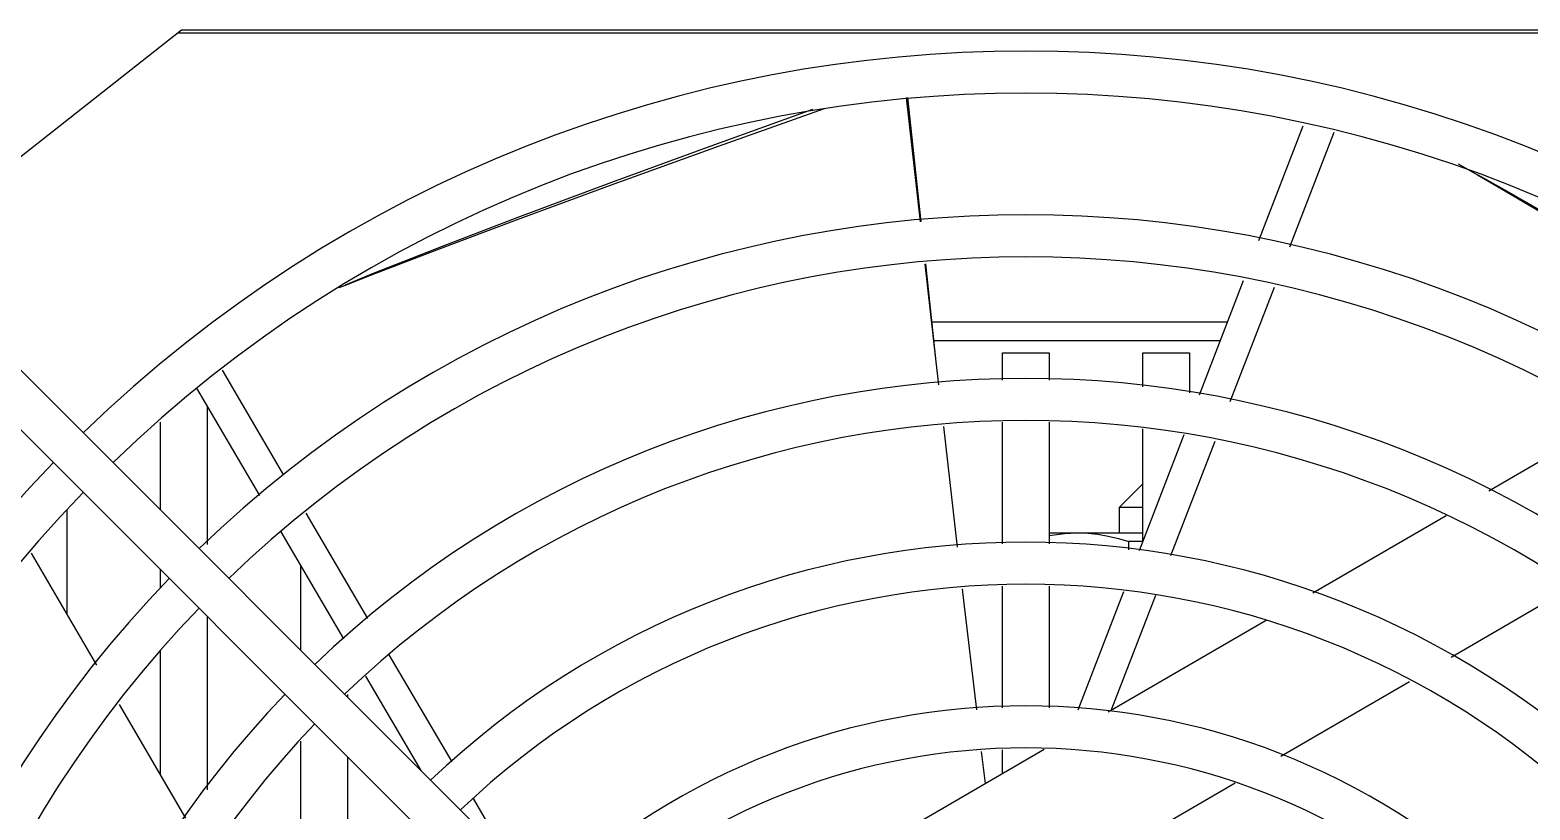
# Model space of a CAD drawing. Header units: millimetres. Extents: x 0 to 141, y -1 to 90.
# Drawn here: x 6.03 to 12.45, y 41.24 to 44.58 of the extents above; entities that cross this region are included whole.
import ezdxf

# ---------------------------------------------------------------- set-up
doc = ezdxf.new("R2010")
doc.units = ezdxf.units.MM

msp = doc.modelspace()

# ---------------------------------------------------------------- linework, layer by layer
for p, q in [((5.4764, 43.6323), (6.68, 44.58)), ((6.68, 44.58), (13.9, 44.58)), ((13.9168, 44.5667), (6.6632, 44.5667)), ((9.8397, 43.7592), (9.7798, 44.2917)), ((9.8428, 43.7594), (9.7857, 44.292)), ((8.9441, 44.085), (9.3789, 44.2416)), ((8.9765, 44.0831), (9.4288, 44.245)), ((11.2866, 43.6795), (11.4755, 44.1702)), ((11.4187, 43.6521), (11.6077, 44.1427)), ((12.1378, 44.0074), (12.2212, 43.9601)), ((5.5102, 43.6071), (9.6465, 39.4708)), ((9.9069, 43.1614), (9.8599, 43.5793)), ((9.907, 43.1614), (9.8622, 43.5794)), ((5.3829, 43.4798), (9.5193, 39.3435)), ((7.3541, 43.4784), (7.3815, 43.4895)), ((11.0325, 43.0197), (11.2211, 43.5095)), ((11.1641, 42.9911), (11.3528, 43.4808)), ((11.1522, 43.3304), (9.8889, 43.3304)), ((11.1215, 43.2509), (9.8974, 43.2509)), ((9.9181, 43.0634), (9.9069, 43.1614)), ((10.19, 43.0829), (10.19, 43.2)), ((10.19, 43.2), (10.39, 43.2)), ((10.39, 43.2), (10.39, 43.0829)), ((10.79, 43.0542), (10.79, 43.2)), ((10.79, 43.2), (10.99, 43.2)), ((10.99, 43.2), (10.99, 43.029)), ((7.1181, 42.6768), (6.8549, 43.1261)), ((7.0148, 42.5896), (6.7459, 43.0483)), ((6.79, 42.9732), (6.79, 42.3796)), ((6.59, 42.5273), (6.59, 42.9027)), ((10.19, 42.3825), (10.19, 42.9029)), ((10.39, 42.9029), (10.39, 42.3825)), ((12.7929, 42.9134), (12.2688, 42.6086)), ((9.998, 42.3681), (9.9386, 42.8849)), ((10.7761, 42.3536), (10.9673, 42.8502)), ((10.79, 42.3898), (10.79, 42.8742)), ((10.9103, 42.3327), (11.0988, 42.8216)), ((10.79, 42.64), (10.69, 42.54)), ((6.19, 42.5291), (6.19, 42.084)), ((10.69, 42.43), (10.69, 42.54)), ((10.69, 42.43), (10.69, 42.54)), ((10.69, 42.54), (10.79, 42.54)), ((7.477, 42.064), (7.2132, 42.5145)), ((12.0873, 42.5031), (11.5169, 42.1714)), ((7.374, 41.9766), (7.1059, 42.4341)), ((10.39, 42.43), (10.79, 42.43)), ((10.7302, 42.357), (10.7302, 42.3931)), ((10.79, 42.3931), (10.7302, 42.3931)), ((6.3178, 41.8642), (6.0391, 42.3436)), ((6.59, 42.1928), (6.59, 42.2727)), ((7.19, 41.9273), (7.19, 42.2906)), ((10.19, 41.6821), (10.19, 42.2025)), ((10.39, 42.2025), (10.39, 41.6821)), ((12.109, 41.8988), (12.6241, 42.1983)), ((10.5138, 41.6724), (10.7087, 42.1786)), ((10.6547, 41.6701), (10.8451, 42.1635)), ((6.79, 42.0727), (6.79, 41.3314)), ((11.3177, 42.0556), (10.6414, 41.6624)), ((6.59, 41.3961), (6.59, 41.9261)), ((7.8366, 41.45), (7.5683, 41.9081)), ((7.7044, 41.4129), (7.4678, 41.8165)), ((11.38, 41.4749), (11.9301, 41.7948)), ((6.6986, 41.2093), (6.4154, 41.6964)), ((7.39, 41.7387), (7.39, 41.7273)), ((7.19, 40.79), (7.19, 41.5387)), ((10.3687, 41.5038), (9.1116, 40.7729)), ((10.1172, 41.3576), (10.1009, 41.4951)), ((10.19, 41.3999), (10.19, 41.5021)), ((7.39, 41.4727), (7.39, 40.9786)), ((10.6838, 41.0701), (11.1849, 41.3615)), ((8.0754, 41.0419), (7.9282, 41.2935))]:
    msp.add_line(p, q)
for points in [[(7.3812, 43.4902), (7.5013, 43.5396), (7.7965, 43.6563), (8.1146, 43.7782), (8.5195, 43.9295), (8.9441, 44.085)], [(7.3815, 43.4895), (7.4919, 43.5328), (7.7721, 43.6403), (8.1121, 43.7676), (8.5149, 43.9158), (8.9765, 44.0831)], [(12.2212, 43.9601), (12.3239, 43.9008), (12.5826, 43.7488), (12.8941, 43.5623), (13.2611, 43.3398), (13.3902, 43.2607)], [(12.2216, 43.9608), (12.335, 43.8978), (12.6103, 43.7397), (12.9039, 43.567), (13.2748, 43.3447), (13.4018, 43.2674)], [(10.39, 42.4181), (10.4011, 42.4204), (10.4558, 42.4276), (10.5106, 42.43)], [(10.5106, 42.43), (10.5544, 42.4284), (10.5982, 42.4238), (10.6419, 42.4163), (10.6858, 42.406), (10.7302, 42.3931)], [(10.0797, 41.6735), (10.0242, 42.1403), (10.0185, 42.1897)]]:
    msp.add_lwpolyline(points)
for radius, start, end in [(5.79, 45.8941, 134.1059), (5.61, 45.92272, 134.07728), (5.09, 46.01675, 133.98325), (4.91, 46.05112, 133.94888), (4.39, 46.17563, 133.82437), (4.21, 46.22589, 133.77411), (5.79, 135.88954, 224.11046), (5.61, 135.91815, 224.08185), (3.69, 46.39674, 133.60326), (5.09, 136.01218, 223.98782), (3.51, 46.46852, 133.53148), (4.91, 136.05112, 223.94888), (4.39, 136.17563, 223.82437), (2.99, 46.73173, 133.26827), (4.21, 136.22589, 223.77411), (2.81, 46.84266, 133.15734)]:
    msp.add_arc((10.29, 38.7), radius, start, end)

doc.saveas('drawing.dxf')
